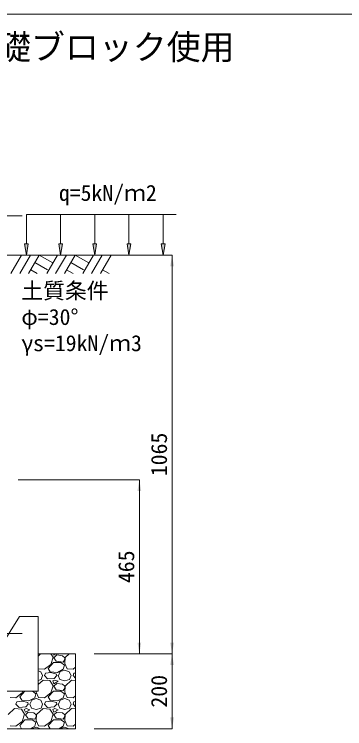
# Model space of a CAD drawing. Units: millimetres at full size. Extents: x 187207 to 255567, y 882048 to 905686.
# Drawn here: x 204344 to 205227, y 899740 to 901648 of the extents above; entities that cross this region are included whole.
import ezdxf
from ezdxf.enums import TextEntityAlignment as Align

# ---------------------------------------------------------------- set-up
doc = ezdxf.new("R2010")
doc.units = ezdxf.units.MM
doc.header["$LTSCALE"] = 20
for name, color, linetype, lineweight in [('0_2', 7, 'Continuous', 20), ('図枠', 5, 'Continuous', 13), ('基礎ブロック', 2, 'Continuous', 13), ('基礎材', 7, 'Continuous', 15), ('寸法線', 7, 'Continuous', 13), ('ﾊｯﾁﾝｸﾞ', 7, 'Continuous', 5)]:
    doc.layers.add(name, color=color, linetype=linetype, lineweight=lineweight)
doc.layers.add('文字', color=7, linetype='Continuous')
doc.styles.add('ＭＳ ゴシック', font='')
doc.styles.get('ＭＳ ゴシック').set_extended_font_data('MS Gothic')

# ---------------------------------------------------------------- blocks, each defined once
blk = doc.blocks.new('filled_arrow')
at = {"color": 0, "linetype": 'Continuous', "lineweight": -2}
blk.add_solid([(7.5, 1.25), (0, 0), (7.5, -1.25)], dxfattribs=at)

msp = doc.modelspace()

# ---------------------------------------------------------------- hatches: boundary and pattern name
at = {"layer": '寸法線'}
for points in [[(204380.79, 901035.37), (204375.79, 901005.37), (204370.79, 901035.37)], [(204472.2, 901035.37), (204467.2, 901005.37), (204462.2, 901035.37)], [(204563.61, 901035.37), (204558.61, 901005.37), (204553.61, 901035.37)], [(204655.03, 901035.37), (204650.03, 901005.37), (204645.03, 901035.37)], [(204746.44, 901035.37), (204741.44, 901005.37), (204736.44, 901035.37)]]:
    msp.add_hatch(color=256, dxfattribs=at).paths.add_polyline_path(points)

# ---------------------------------------------------------------- linework, layer by layer
at = {"layer": '0_2'}
msp.add_line((204304.37, 901005.37), (204704.37, 901005.37), dxfattribs=at)
at = {"layer": '図枠'}
msp.add_line((194897.37, 901648.33), (214497.37, 901648.33), dxfattribs=at)
at = {"layer": '基礎ブロック'}
for p, q in [((204307.37, 899960.37), (204357.37, 900040.37)), ((204407.37, 900040.37), (204357.37, 900040.37)), ((204407.37, 899940.37), (204407.37, 900040.37)), ((204407.37, 899840.37), (204407.37, 899940.37)), ((203712.37, 899840.37), (204407.37, 899840.37))]:
    msp.add_line(p, q, dxfattribs=at)
at = {"layer": '基礎材'}
for p, q in [((204407.37, 899940.37), (204507.37, 899940.37)), ((204507.37, 899740.37), (204507.37, 899940.37)), ((203612.37, 899740.37), (204507.37, 899740.37))]:
    msp.add_line(p, q, dxfattribs=at)
at = {"layer": '寸法線', "lineweight": 9}
for p, q in [((204775.79, 901113.92), (204375.79, 901113.92)), ((204375.79, 901035.37), (204375.79, 901113.92)), ((204467.2, 901035.37), (204467.2, 901113.92)), ((204558.61, 901035.37), (204558.61, 901113.92)), ((204650.03, 901035.37), (204650.03, 901113.92)), ((204741.44, 901035.37), (204741.44, 901113.92))]:
    msp.add_line(p, q, dxfattribs=at)
at = {"layer": '寸法線'}
for p, q in [((204154.37, 901110.03), (204364.37, 901110.03)), ((204354.37, 901005.37), (204765.22, 901005.37)), ((204765.22, 899940.37), (204765.22, 901005.37)), ((204354.37, 900405.37), (204677.72, 900405.37)), ((204677.72, 900405.37), (204677.72, 899940.37)), ((204174.37, 899994.36), (204364.37, 899994.36)), ((204557.37, 899940.37), (204765.22, 899940.37)), ((204557.37, 899940.37), (204677.72, 899940.37)), ((204557.37, 899940.37), (204765.22, 899940.37)), ((204765.22, 899940.37), (204765.22, 899740.37)), ((204557.37, 899740.37), (204765.22, 899740.37))]:
    msp.add_line(p, q, dxfattribs=at)
at = {"layer": '寸法線', "lineweight": 9}
for points in [[(204380.79, 901035.37), (204375.79, 901005.37), (204370.79, 901035.37)], [(204472.2, 901035.37), (204467.2, 901005.37), (204462.2, 901035.37)], [(204563.61, 901035.37), (204558.61, 901005.37), (204553.61, 901035.37)], [(204655.03, 901035.37), (204650.03, 901005.37), (204645.03, 901035.37)], [(204746.44, 901035.37), (204741.44, 901005.37), (204736.44, 901035.37)]]:
    msp.add_lwpolyline(points, close=True, dxfattribs=at)
at = {"layer": 'ﾊｯﾁﾝｸﾞ', "lineweight": 9}
for p, q in [((204363.02, 901005.36), (204334.37, 900955.74)), ((204386.64, 901005.36), (204357.99, 900955.74)), ((204410.27, 901005.36), (204381.62, 900955.74)), ((204410.27, 901005.36), (204446.83, 900984.25)), ((204459.02, 901005.36), (204430.37, 900955.74)), ((204482.64, 901005.36), (204453.99, 900955.74)), ((204506.27, 901005.36), (204477.62, 900955.74)), ((204506.27, 901005.36), (204542.83, 900984.25)), ((204555.02, 901005.36), (204526.37, 900955.74)), ((204578.64, 901005.36), (204549.99, 900955.74)), ((204602.26, 901005.36), (204573.62, 900955.74)), ((204398.84, 900985.58), (204432.26, 900966.29)), ((204494.84, 900985.58), (204528.26, 900966.29)), ((204387.42, 900965.79), (204404.84, 900955.74)), ((204483.42, 900965.79), (204500.84, 900955.74)), ((204579.42, 900965.79), (204596.83, 900955.74))]:
    msp.add_line(p, q, dxfattribs=at)
at = {"layer": 'ﾊｯﾁﾝｸﾞ'}
for p, q in [((204413.76, 899940.37), (204407.37, 899934.54)), ((204441.08, 899912.24), (204447.17, 899931.29)), ((204447.17, 899931.29), (204441.62, 899940.37)), ((204447.96, 899940.37), (204449.46, 899936.62)), ((204449.46, 899936.62), (204455.7, 899940.37)), ((204457.08, 899937.39), (204449.46, 899929.77)), ((204449.46, 899929.77), (204455.55, 899920.62)), ((204472.32, 899935.1), (204457.08, 899937.39)), ((204478.41, 899929.77), (204472.32, 899935.1)), ((204479.18, 899930.53), (204478.41, 899914.53)), ((204478.41, 899925.19), (204478.41, 899929.77)), ((204489.96, 899940.37), (204479.18, 899930.53)), ((204424.31, 899899.29), (204441.08, 899912.24)), ((204434.22, 899901.57), (204447.93, 899916.81)), ((204447.93, 899916.81), (204467.75, 899916.81)), ((204455.55, 899920.62), (204474.6, 899918.34)), ((204467.75, 899916.81), (204477.65, 899909.95)), ((204474.6, 899918.34), (204478.41, 899925.19)), ((204477.65, 899909.95), (204474.6, 899899.29)), ((204478.41, 899914.53), (204484.51, 899900.05)), ((204407.37, 899902.27), (204408.31, 899900.05)), ((204407.37, 899895.07), (204414.41, 899892.43)), ((204408.31, 899900.05), (204424.31, 899899.29)), ((204414.41, 899892.43), (204418.98, 899882.52)), ((204441.08, 899890.14), (204426.6, 899888.62)), ((204439.55, 899892.43), (204434.22, 899901.57)), ((204458.6, 899890.9), (204439.55, 899892.43)), ((204456.32, 899886.33), (204441.08, 899890.14)), ((204474.6, 899899.29), (204458.6, 899890.9)), ((204461.65, 899882.52), (204466.22, 899893.19)), ((204466.22, 899893.19), (204478.41, 899897)), ((204478.41, 899897), (204490.61, 899892.43)), ((204484.51, 899900.05), (204500.51, 899899.29)), ((204490.61, 899892.43), (204495.18, 899882.52)), ((204500.51, 899899.29), (204507.37, 899904.59)), ((204407.37, 899869.56), (204415.17, 899871.85)), ((204420.5, 899870.33), (204407.37, 899858.34)), ((204415.17, 899871.85), (204418.98, 899882.52)), ((204438.79, 899868.81), (204420.5, 899870.33)), ((204424.31, 899882.52), (204426.6, 899888.62)), ((204432.69, 899873.38), (204424.31, 899882.52)), ((204450.22, 899874.9), (204432.69, 899873.38)), ((204451.74, 899870.33), (204446.41, 899868.04)), ((204457.08, 899882.52), (204450.22, 899874.9)), ((204460.89, 899867.28), (204451.74, 899870.33)), ((204457.08, 899882.52), (204456.32, 899886.33)), ((204460.89, 899882.52), (204465.46, 899871.85)), ((204465.46, 899871.85), (204478.41, 899868.04)), ((204478.41, 899868.04), (204491.37, 899871.85)), ((204496.7, 899870.33), (204479.18, 899854.33)), ((204491.37, 899871.85), (204495.18, 899882.52)), ((204507.37, 899869.44), (204496.7, 899870.33)), ((204500.51, 899882.52), (204502.8, 899888.62)), ((204507.37, 899875.04), (204500.51, 899882.52)), ((204507.37, 899889.1), (204502.8, 899888.62)), ((204447.17, 899855.09), (204438.79, 899868.81)), ((204441.08, 899836.04), (204447.17, 899855.09)), ((204446.41, 899868.04), (204449.46, 899860.42)), ((204449.46, 899860.42), (204460.89, 899867.28)), ((204457.08, 899861.19), (204449.46, 899853.57)), ((204449.46, 899853.57), (204455.55, 899844.42)), ((204472.32, 899858.9), (204457.08, 899861.19)), ((204478.41, 899853.57), (204472.32, 899858.9)), ((204479.18, 899854.33), (204478.41, 899838.33)), ((204478.41, 899848.99), (204478.41, 899853.57)), ((204348.11, 899823.09), (204364.88, 899836.04)), ((204358.02, 899825.37), (204371.52, 899840.37)), ((204364.88, 899836.04), (204366.26, 899840.37)), ((204391.9, 899840.37), (204401.45, 899833.75)), ((204401.45, 899833.75), (204398.4, 899823.09)), ((204402.31, 899840.37), (204402.21, 899838.33)), ((204402.21, 899838.33), (204408.31, 899823.85)), ((204424.31, 899823.09), (204441.08, 899836.04)), ((204434.22, 899825.37), (204447.93, 899840.61)), ((204447.93, 899840.61), (204467.75, 899840.61)), ((204455.55, 899844.42), (204474.6, 899842.14)), ((204467.75, 899840.61), (204477.65, 899833.75)), ((204474.6, 899842.14), (204478.41, 899848.99)), ((204477.65, 899833.75), (204474.6, 899823.09)), ((204478.41, 899838.33), (204484.51, 899823.85)), ((204332.11, 899823.85), (204348.11, 899823.09)), ((204364.88, 899813.94), (204350.4, 899812.42)), ((204363.35, 899816.23), (204358.02, 899825.37)), ((204382.4, 899814.7), (204363.35, 899816.23)), ((204380.12, 899810.13), (204364.88, 899813.94)), ((204398.4, 899823.09), (204382.4, 899814.7)), ((204385.45, 899806.32), (204390.02, 899816.99)), ((204390.02, 899816.99), (204402.21, 899820.8)), ((204402.21, 899820.8), (204414.41, 899816.23)), ((204408.31, 899823.85), (204424.31, 899823.09)), ((204414.41, 899816.23), (204418.98, 899806.32)), ((204441.08, 899813.94), (204426.6, 899812.42)), ((204439.55, 899816.23), (204434.22, 899825.37)), ((204458.6, 899814.7), (204439.55, 899816.23)), ((204456.32, 899810.13), (204441.08, 899813.94)), ((204474.6, 899823.09), (204458.6, 899814.7)), ((204461.65, 899806.32), (204466.22, 899816.99)), ((204466.22, 899816.99), (204478.41, 899820.8)), ((204478.41, 899820.8), (204490.61, 899816.23)), ((204484.51, 899823.85), (204500.51, 899823.09)), ((204490.61, 899816.23), (204495.18, 899806.32)), ((204500.51, 899823.09), (204507.37, 899828.39)), ((204344.3, 899794.13), (204326.78, 899778.13)), ((204362.59, 899792.61), (204344.3, 899794.13)), ((204348.11, 899806.32), (204350.4, 899812.42)), ((204356.49, 899797.18), (204348.11, 899806.32)), ((204374.02, 899798.7), (204356.49, 899797.18)), ((204375.54, 899794.13), (204370.21, 899791.84)), ((204380.88, 899806.32), (204374.02, 899798.7)), ((204384.69, 899791.08), (204375.54, 899794.13)), ((204380.88, 899806.32), (204380.12, 899810.13)), ((204384.69, 899806.32), (204389.26, 899795.65)), ((204389.26, 899795.65), (204402.21, 899791.84)), ((204402.21, 899791.84), (204415.17, 899795.65)), ((204420.5, 899794.13), (204402.98, 899778.13)), ((204415.17, 899795.65), (204418.98, 899806.32)), ((204438.79, 899792.61), (204420.5, 899794.13)), ((204424.31, 899806.32), (204426.6, 899812.42)), ((204432.69, 899797.18), (204424.31, 899806.32)), ((204450.22, 899798.7), (204432.69, 899797.18)), ((204451.74, 899794.13), (204446.41, 899791.84)), ((204457.08, 899806.32), (204450.22, 899798.7)), ((204460.89, 899791.08), (204451.74, 899794.13)), ((204457.08, 899806.32), (204456.32, 899810.13)), ((204460.89, 899806.32), (204465.46, 899795.65)), ((204465.46, 899795.65), (204478.41, 899791.84)), ((204478.41, 899791.84), (204491.37, 899795.65)), ((204496.7, 899794.13), (204479.18, 899778.13)), ((204491.37, 899795.65), (204495.18, 899806.32)), ((204507.37, 899793.24), (204496.7, 899794.13)), ((204500.51, 899806.32), (204502.8, 899812.42)), ((204507.37, 899798.84), (204500.51, 899806.32)), ((204507.37, 899812.9), (204502.8, 899812.42)), ((204370.97, 899778.89), (204362.59, 899792.61)), ((204364.88, 899759.84), (204370.97, 899778.89)), ((204370.21, 899791.84), (204373.26, 899784.22)), ((204373.26, 899784.22), (204384.69, 899791.08)), ((204380.88, 899784.99), (204373.26, 899777.37)), ((204373.26, 899777.37), (204379.35, 899768.22)), ((204396.12, 899782.7), (204380.88, 899784.99)), ((204402.21, 899777.37), (204396.12, 899782.7)), ((204402.98, 899778.13), (204402.21, 899762.13)), ((204402.21, 899772.79), (204402.21, 899777.37)), ((204447.17, 899778.89), (204438.79, 899792.61)), ((204441.08, 899759.84), (204447.17, 899778.89)), ((204446.41, 899791.84), (204449.46, 899784.22)), ((204449.46, 899784.22), (204460.89, 899791.08)), ((204457.08, 899784.99), (204449.46, 899777.37)), ((204449.46, 899777.37), (204455.55, 899768.22)), ((204472.32, 899782.7), (204457.08, 899784.99)), ((204478.41, 899777.37), (204472.32, 899782.7)), ((204479.18, 899778.13), (204478.41, 899762.13)), ((204478.41, 899772.79), (204478.41, 899777.37)), ((204348.11, 899746.89), (204364.88, 899759.84)), ((204358.02, 899749.17), (204371.73, 899764.41)), ((204371.73, 899764.41), (204391.55, 899764.41)), ((204379.35, 899768.22), (204398.4, 899765.94)), ((204391.55, 899764.41), (204401.45, 899757.55)), ((204398.4, 899765.94), (204402.21, 899772.79)), ((204401.45, 899757.55), (204398.4, 899746.89)), ((204402.21, 899762.13), (204408.31, 899747.65)), ((204424.31, 899746.89), (204441.08, 899759.84)), ((204434.22, 899749.17), (204447.93, 899764.41)), ((204447.93, 899764.41), (204467.75, 899764.41)), ((204455.55, 899768.22), (204474.6, 899765.94)), ((204467.75, 899764.41), (204477.65, 899757.55)), ((204474.6, 899765.94), (204478.41, 899772.79)), ((204477.65, 899757.55), (204474.6, 899746.89)), ((204478.41, 899762.13), (204484.51, 899747.65)), ((204332.11, 899747.65), (204348.11, 899746.89)), ((204363.15, 899740.37), (204358.02, 899749.17)), ((204398.4, 899746.89), (204385.97, 899740.37)), ((204389.84, 899740.37), (204390.02, 899740.79)), ((204390.02, 899740.79), (204402.21, 899744.6)), ((204402.21, 899744.6), (204413.49, 899740.37)), ((204408.31, 899747.65), (204424.31, 899746.89)), ((204439.35, 899740.37), (204434.22, 899749.17)), ((204474.6, 899746.89), (204462.17, 899740.37)), ((204466.04, 899740.37), (204466.22, 899740.79)), ((204466.22, 899740.79), (204478.41, 899744.6)), ((204478.41, 899744.6), (204489.69, 899740.37)), ((204484.51, 899747.65), (204500.51, 899746.89)), ((204500.51, 899746.89), (204507.37, 899752.19))]:
    msp.add_line(p, q, dxfattribs=at)

# ---------------------------------------------------------------- block references
at = {"layer": '寸法線', "xscale": 4, "yscale": 4}
for p, rotation in [((204765.22, 901005.37), 270), ((204677.72, 900405.37), 270), ((204677.72, 899940.37), 90), ((204765.22, 899940.37), 90), ((204765.22, 899940.37), 270), ((204765.22, 899740.37), 90)]:
    msp.add_blockref('filled_arrow', p, dxfattribs=dict(at, rotation=rotation))

# ---------------------------------------------------------------- texts
at = {"layer": '寸法線', "style": 'ＭＳ ゴシック'}
for s, p in [('土質条件', (204362.34, 900931.38)), ('φ=30°', (204362.34, 900861.38)), ('γs=19kN/ｍ3', (204362.34, 900791.38))]:
    msp.add_text(s, height=42.72, dxfattribs=at).set_placement(p, align=Align.TOP_LEFT)
for s, p in [('1065', (204730.22, 900472.87)), ('465', (204642.72, 900172.87)), ('200', (204730.22, 899840.37))]:
    msp.add_text(s, height=42.72, rotation=90, dxfattribs=at).set_placement(p, align=Align.MIDDLE_CENTER)
at = {"layer": '文字', "style": 'ＭＳ ゴシック'}
msp.add_text('基礎ブロック使用', height=66.46, dxfattribs=at).set_placement((204932.1, 901507.68), align=Align.BOTTOM_RIGHT)
msp.add_text('q=5kN/ｍ2', height=42.72, dxfattribs=at).set_placement((204462.67, 901137.19), align=Align.BOTTOM_LEFT)

doc.saveas('drawing.dxf')
